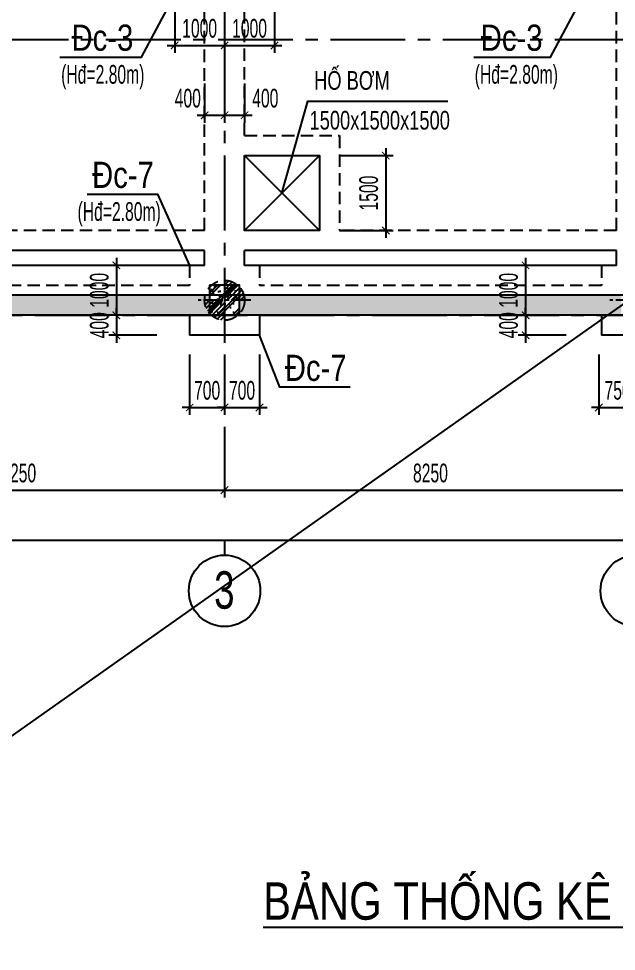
# Model space of a CAD drawing. Extents: x 1719887 to 1865417, y -150890 to 59748.
# Drawn here: x 1753054 to 1765030, y -131884 to -113193 of the extents above; entities that cross this region are included whole.
import ezdxf
from ezdxf.enums import TextEntityAlignment as Align

# ---------------------------------------------------------------- set-up
doc = ezdxf.new("R2010")
doc.units = 0
doc.header["$LTSCALE"] = 1000
doc.header["$MEASUREMENT"] = 0
doc.header["$PDMODE"] = 3
doc.linetypes.add('CENTER2', pattern=[1.125, 0.75, -0.125, 0.125, -0.125])
doc.linetypes.add('HIDDEN', pattern=[0.375, 0.25, -0.125])
doc.layers.get('0').update_dxf_attribs({"linetype": 'CONTINUOUS'})
doc.layers.get('Defpoints').update_dxf_attribs({"linetype": 'CONTINUOUS'})
for name, color, linetype in [('CDC.01.AXIS', 160, 'CENTER2'), ('CDC.02.DIM', 1, 'CONTINUOUS'), ('CDC.03.BORDER', 3, 'CONTINUOUS'), ('CDC.04.HIDDEN', 8, 'HIDDEN'), ('CDC.05.STEEL', 4, 'CONTINUOUS'), ('CDC.06.TEXT', 2, 'CONTINUOUS'), ('CDC.10.HATCH', 9, 'CONTINUOUS'), ('CDC.11.NOTE', 8, 'CONTINUOUS'), ('KCS_CHI', 1, 'CONTINUOUS')]:
    doc.layers.add(name, color=color, linetype=linetype)
doc.layers.add('KCS_Plotter', color=11, linetype='CONTINUOUS', plot=False)
doc.styles.add('ARIAL', font='arial.ttf', dxfattribs={"width": 0.6})
doc.dimstyles.new('D150', dxfattribs={"dimscale": 150, "dimtxt": 2.5, "dimasz": 1, "dimexe": 1, "dimexo": 0, "dimgap": 1, "dimtad": 1, "dimdec": 0, "dimdsep": 46, "dimtxsty": 'ARIAL', "dimblk": 'ARCHTICK', "dimcen": 1, "dimdle": 1, "dimclrd": 1, "dimclre": 1, "dimclrt": 2, "dimadec": 0, "dimazin": 0, "dimtfac": 0.00072, "dimtdec": 0, "dimtix": 1, "dimtmove": 2, "dimatfit": 3, "dimldrblk": 'ARCHTICK', "dimfxl": 1, "dimtolj": 1, "dimlwd": -1, "dimlwe": -1, "dimarcsym": 0})

# ---------------------------------------------------------------- blocks, each defined once
blk = doc.blocks.new('_ARCHTICK')
at = {"color": 0, "linetype": 'ByBlock', "const_width": 0.15}
blk.add_lwpolyline([(-0.5, -0.5), (0.5, 0.5)], dxfattribs=at)
blk = doc.blocks.new('*D11')
at = {"layer": 'CDC.02.DIM', "color": 1, "transparency": 16777216}
for p, q in [((1748930, -121372), (1748930, -122792)), ((1757180, -121372), (1757180, -122792)), ((1748780, -122642), (1757330, -122642))]:
    blk.add_line(p, q, dxfattribs=at)
at = {"layer": 'Defpoints', "color": 0, "transparency": 16777216}
for p in [(1748930, -121372), (1757180, -121372), (1757180, -122642)]:
    blk.add_point(p, dxfattribs=at)
at = {"layer": 'CDC.02.DIM', "color": 1, "transparency": 16777216, "xscale": 150, "yscale": 150, "zscale": 150, "rotation": 180}
blk.add_blockref('_ARCHTICK', (1748930, -122642), dxfattribs=at)
at = {"layer": 'CDC.02.DIM', "color": 1, "transparency": 16777216, "xscale": 150, "yscale": 150, "zscale": 150}
blk.add_blockref('_ARCHTICK', (1757180, -122642), dxfattribs=at)
at = {"layer": 'CDC.02.DIM', "color": 2, "transparency": 16777216, "insert": (1753055, -122300), "char_height": 375, "attachment_point": 5, "style": 'ARIAL'}
blk.add_mtext('\\A1;8250', dxfattribs=at)
blk = doc.blocks.new('*D12')
at = {"layer": 'CDC.02.DIM', "color": 1, "transparency": 16777216}
for p, q in [((1757180, -121372), (1757180, -122792)), ((1765430, -121372), (1765430, -122792)), ((1757030, -122642), (1765580, -122642))]:
    blk.add_line(p, q, dxfattribs=at)
at = {"layer": 'Defpoints', "color": 0, "transparency": 16777216}
for p in [(1757180, -121372), (1765430, -121372), (1765430, -122642)]:
    blk.add_point(p, dxfattribs=at)
at = {"layer": 'CDC.02.DIM', "color": 1, "transparency": 16777216, "xscale": 150, "yscale": 150, "zscale": 150, "rotation": 180}
blk.add_blockref('_ARCHTICK', (1757180, -122642), dxfattribs=at)
at = {"layer": 'CDC.02.DIM', "color": 1, "transparency": 16777216, "xscale": 150, "yscale": 150, "zscale": 150}
blk.add_blockref('_ARCHTICK', (1765430, -122642), dxfattribs=at)
at = {"layer": 'CDC.02.DIM', "color": 2, "transparency": 16777216, "insert": (1761305, -122300), "char_height": 375, "attachment_point": 5, "style": 'ARIAL'}
blk.add_mtext('\\A1;8250', dxfattribs=at)
blk = doc.blocks.new('*D15')
at = {"layer": 'CDC.02.DIM', "color": 1, "transparency": 16777216}
for p, q in [((1734550, -121372), (1734550, -123792)), ((1838480, -121372), (1838480, -123792)), ((1734400, -123642), (1838630, -123642))]:
    blk.add_line(p, q, dxfattribs=at)
at = {"layer": 'Defpoints', "color": 0, "transparency": 16777216}
for p in [(1734550, -121372), (1838480, -121372), (1838480, -123642)]:
    blk.add_point(p, dxfattribs=at)
at = {"layer": 'CDC.02.DIM', "color": 1, "transparency": 16777216, "xscale": 150, "yscale": 150, "zscale": 150, "rotation": 180}
blk.add_blockref('_ARCHTICK', (1734550, -123642), dxfattribs=at)
at = {"layer": 'CDC.02.DIM', "color": 1, "transparency": 16777216, "xscale": 150, "yscale": 150, "zscale": 150}
blk.add_blockref('_ARCHTICK', (1838480, -123642), dxfattribs=at)
at = {"layer": 'CDC.02.DIM', "color": 2, "transparency": 16777216, "insert": (1786515, -123300), "char_height": 375, "attachment_point": 5, "style": 'ARIAL'}
blk.add_mtext('\\A1;103930', dxfattribs=at)
blk = doc.blocks.new('MONG')
at = {"layer": 'CDC.10.HATCH'}
h = blk.add_hatch(dxfattribs=at)
h.set_pattern_fill('CHAU-01', color=256, scale=50, angle=270, style=0, pattern_type=2)
h.set_pattern_definition([(220, (3506236.04, -425858.52), (31.376067, -358.63009), [37.5, -412.5]), (275, (3506236.04, -425858.5), (-376.09607, 69.37567), [30, -330]), (169.5486, (3506238.66, -425888.4), (-344.71977, -289.25469), [31.870095, -350.571056]), (223.8158, (3506136.04, -425858.5), (82.75951, -533.62052), [56.25, -618.75]), (173.3644, (3506142.94, -425903), (-487.05894, -467.33135), [47.80514, -525.8565]), (278.8158, (3506136.04, -425858.5), (-487.0593, -467.33097), [45, -495]), (249, (3506161.04, -425908.52), (201.309445, -298.453526), [37.5, -412.5]), (304, (3506161.04, -425908.5), (-362.57502, -121.657666), [30, -330]), (198.5486, (3506177.82, -425933.4), (-161.26525, -420.111314), [31.870095, -350.571056]), (232.5, (3506236.04, -425858.52), (-166.446927, -6.079928), [0, -326, 0, -335, 0, -331.25]), (262.5, (3506236.04, -425858.52), (-197.205856, -131.534769), [0, -191, 0, -318.5, 0, -126.25]), (302.5, (3506236.04, -425747.02), (11.277436, -266.911218), [0, -125, 0, -390, 0, -517.5]), (312.5, (3506236.04, -425697.02), (-50.05249, -291.593085), [0, -162.5, 0, -259, 0, -367.5]), (225, (3506236.04, -425858.52), (-150.26019, 150.26019), []), (225, (3506174.8, -425858.52), (-150.26019, 150.26019), [])])
h.paths.add_polyline_path([(1756880, -119137), (1757480, -119137), (1757480, -118537), (1756880, -118537)])
h = blk.add_hatch(dxfattribs=at)
h.set_pattern_fill('CHAU-01', color=256, scale=80, style=0, pattern_type=2)
h.set_pattern_definition([(50, (0, 0), (573.80815, -50.20171), [60, -660]), (355, (0, 0), (-111.00107, 601.7537), [48, -528]), (100.4514, (47.8, -4.2), (462.8075, 551.55163), [50.99215, -560.91369]), (46.1842, (0, 160), (853.79284, -132.4152), [90, -990]), (96.6356, (71.15, 149), (747.73016, 779.2943), [76.48823, -841.3704]), (351.1842, (0, 160), (747.72956, 779.2949), [72, -792]), (21, (80, 120), (477.52564, -322.09511), [60, -660]), (326, (80, 120), (194.65227, 580.12004), [48, -528]), (71.4514, (119.8, 93.16), (672.1781, 258.0244), [50.99215, -560.91369]), (37.5, (0, 0), (9.727884, 266.315083), [0, -521.6, 0, -536, 0, -530]), (7.5, (0, 0), (210.45563, 315.52937), [0, -305.6, 0, -509.6, 0, -202]), (327.5, (-178.4, 0), (427.05795, -18.043897), [0, -200, 0, -624, 0, -828]), (317.5, (-258.4, 0), (466.548935, 80.083986), [0, -260, 0, -414.4, 0, -588]), (45, (0, 0), (-240.416306, 240.416306), []), (45, (0, 98), (-240.416306, 240.416306), [])])
h.paths.add_polyline_path([(1837881, -118738), (1830790, -118738), (1830790, -119138), (1837881, -119138)])
h.paths.add_polyline_path([(1830190, -118738), (1822680, -118738), (1822680, -119138), (1830190, -119138)])
h.paths.add_polyline_path([(1822080, -118738), (1814480, -118738), (1814480, -119138), (1822080, -119138)])
h.paths.add_polyline_path([(1813880, -118738), (1806230, -118737), (1806230, -119137), (1813880, -119138)])
h.paths.add_polyline_path([(1805630, -118737), (1798170, -118737), (1798170, -119137), (1805630, -119137)])
h.paths.add_polyline_path([(1797570, -118737), (1790304, -118737), (1790304, -119137), (1797570, -119137)])
h.paths.add_polyline_path([(1789255, -118737), (1781880, -118737), (1781880, -119137), (1789255, -119137)])
h.paths.add_polyline_path([(1765130, -118737), (1757480, -118737), (1757480, -119137), (1765130, -119137)])
h.paths.add_polyline_path([(1756880, -118737), (1749280, -118737), (1749280, -119137), (1756880, -119137)])
h.paths.add_polyline_path([(1748680, -118737), (1741170, -118737), (1741170, -119137), (1748680, -119137)])
h.paths.add_polyline_path([(1740570, -118737), (1735149, -118737), (1735149, -119137), (1740570, -119137)])
at = {"layer": 'CDC.01.AXIS', "ltscale": 2}
for p, q in [((1757180, -61938), (1757180, -120474)), ((1734550, -113608), (1840145, -113608)), ((1733131, -119138), (1840145, -119138))]:
    blk.add_line(p, q, dxfattribs=at)
at = {"layer": 'CDC.05.STEEL'}
for p, q in [((1837881, -118738), (1735149, -118737)), ((1838481, -119138), (1734550, -119137))]:
    blk.add_line(p, q, dxfattribs=at)
at = {"layer": 'CDC.05.STEEL', "ltscale": 2000}
blk.add_lwpolyline([(1756880, -118537), (1756880, -119137), (1757480, -119137), (1757480, -118537)], close=True, dxfattribs=at)
blk = doc.blocks.new('*D70')
at = {"layer": 'CDC.02.DIM', "color": 1, "transparency": 16777216}
for p, q in [((1755011, -117988), (1755011, -119287)), ((1755824, -118138), (1754861, -118138)), ((1755824, -119137), (1754861, -119137))]:
    blk.add_line(p, q, dxfattribs=at)
at = {"layer": 'Defpoints', "color": 0, "transparency": 16777216}
for p in [(1755824, -118138), (1755011, -119137), (1755824, -119137)]:
    blk.add_point(p, dxfattribs=at)
at = {"layer": 'CDC.02.DIM', "color": 1, "transparency": 16777216, "xscale": 150, "yscale": 150, "zscale": 150}
for p, rotation in [((1755011, -118138), 90), ((1755011, -119137), 270)]:
    blk.add_blockref('_ARCHTICK', p, dxfattribs=dict(at, rotation=rotation))
at = {"layer": 'CDC.02.DIM', "color": 2, "transparency": 16777216, "insert": (1754670, -118637), "char_height": 375, "attachment_point": 5, "rotation": 90, "style": 'ARIAL'}
blk.add_mtext('\\A1;1000', dxfattribs=at)
blk = doc.blocks.new('*D71')
at = {"layer": 'CDC.02.DIM', "color": 1, "transparency": 16777216}
for p, q in [((1755011, -119137), (1755011, -118987)), ((1755824, -119137), (1754861, -119137)), ((1755011, -119137), (1755011, -119538)), ((1755824, -119538), (1754861, -119538)), ((1755011, -119538), (1755011, -119688))]:
    blk.add_line(p, q, dxfattribs=at)
at = {"layer": 'Defpoints', "color": 0, "transparency": 16777216}
for p in [(1755824, -119137), (1755011, -119538), (1755824, -119538)]:
    blk.add_point(p, dxfattribs=at)
at = {"layer": 'CDC.02.DIM', "color": 1, "transparency": 16777216, "xscale": 150, "yscale": 150, "zscale": 150}
for p, rotation in [((1755011, -119137), 270), ((1755011, -119538), 90)]:
    blk.add_blockref('_ARCHTICK', p, dxfattribs=dict(at, rotation=rotation))
at = {"layer": 'CDC.02.DIM', "color": 2, "transparency": 16777216, "insert": (1754670, -119337), "char_height": 375, "attachment_point": 5, "rotation": 90, "style": 'ARIAL'}
blk.add_mtext('\\A1;400', dxfattribs=at)
blk = doc.blocks.new('*D78')
at = {"layer": 'CDC.02.DIM', "color": 1, "transparency": 16777216}
for p, q in [((1763211, -117988), (1763211, -119287)), ((1764024, -118138), (1763061, -118138)), ((1764024, -119137), (1763061, -119137))]:
    blk.add_line(p, q, dxfattribs=at)
at = {"layer": 'Defpoints', "color": 0, "transparency": 16777216}
for p in [(1764024, -118138), (1763211, -119137), (1764024, -119137)]:
    blk.add_point(p, dxfattribs=at)
at = {"layer": 'CDC.02.DIM', "color": 1, "transparency": 16777216, "xscale": 150, "yscale": 150, "zscale": 150}
for p, rotation in [((1763211, -118138), 90), ((1763211, -119137), 270)]:
    blk.add_blockref('_ARCHTICK', p, dxfattribs=dict(at, rotation=rotation))
at = {"layer": 'CDC.02.DIM', "color": 2, "transparency": 16777216, "insert": (1762870, -118637), "char_height": 375, "attachment_point": 5, "rotation": 90, "style": 'ARIAL'}
blk.add_mtext('\\A1;1000', dxfattribs=at)
blk = doc.blocks.new('*D79')
at = {"layer": 'CDC.02.DIM', "color": 1, "transparency": 16777216}
for p, q in [((1763211, -119137), (1763211, -118987)), ((1764024, -119137), (1763061, -119137)), ((1763211, -119137), (1763211, -119538)), ((1764024, -119538), (1763061, -119538)), ((1763211, -119538), (1763211, -119688))]:
    blk.add_line(p, q, dxfattribs=at)
at = {"layer": 'Defpoints', "color": 0, "transparency": 16777216}
for p in [(1764024, -119137), (1763211, -119538), (1764024, -119538)]:
    blk.add_point(p, dxfattribs=at)
at = {"layer": 'CDC.02.DIM', "color": 1, "transparency": 16777216, "xscale": 150, "yscale": 150, "zscale": 150}
for p, rotation in [((1763211, -119137), 270), ((1763211, -119538), 90)]:
    blk.add_blockref('_ARCHTICK', p, dxfattribs=dict(at, rotation=rotation))
at = {"layer": 'CDC.02.DIM', "color": 2, "transparency": 16777216, "insert": (1762870, -119337), "char_height": 375, "attachment_point": 5, "rotation": 90, "style": 'ARIAL'}
blk.add_mtext('\\A1;400', dxfattribs=at)
blk = doc.blocks.new('*D204')
at = {"layer": 'CDC.02.DIM', "color": 1, "transparency": 16777216}
for p, q in [((1756180, -112867), (1756180, -113879)), ((1757180, -112867), (1757180, -113879)), ((1756030, -113729), (1757330, -113729))]:
    blk.add_line(p, q, dxfattribs=at)
at = {"layer": 'Defpoints', "color": 0, "transparency": 16777216}
for p in [(1756180, -112867), (1757180, -112867), (1757180, -113729)]:
    blk.add_point(p, dxfattribs=at)
at = {"layer": 'CDC.02.DIM', "color": 1, "transparency": 16777216, "xscale": 150, "yscale": 150, "zscale": 150, "rotation": 180}
blk.add_blockref('_ARCHTICK', (1756180, -113729), dxfattribs=at)
at = {"layer": 'CDC.02.DIM', "color": 1, "transparency": 16777216, "xscale": 150, "yscale": 150, "zscale": 150}
blk.add_blockref('_ARCHTICK', (1757180, -113729), dxfattribs=at)
at = {"layer": 'CDC.02.DIM', "color": 2, "transparency": 16777216, "insert": (1756680, -113388), "char_height": 375, "attachment_point": 5, "style": 'ARIAL'}
blk.add_mtext('\\A1;1000', dxfattribs=at)
blk = doc.blocks.new('*D205')
at = {"layer": 'CDC.02.DIM', "color": 1, "transparency": 16777216}
for p, q in [((1757180, -112867), (1757180, -113879)), ((1758180, -112867), (1758180, -113879)), ((1757030, -113729), (1758330, -113729))]:
    blk.add_line(p, q, dxfattribs=at)
at = {"layer": 'Defpoints', "color": 0, "transparency": 16777216}
for p in [(1757180, -112867), (1758180, -112867), (1758180, -113729)]:
    blk.add_point(p, dxfattribs=at)
at = {"layer": 'CDC.02.DIM', "color": 1, "transparency": 16777216, "xscale": 150, "yscale": 150, "zscale": 150, "rotation": 180}
blk.add_blockref('_ARCHTICK', (1757180, -113729), dxfattribs=at)
at = {"layer": 'CDC.02.DIM', "color": 1, "transparency": 16777216, "xscale": 150, "yscale": 150, "zscale": 150}
blk.add_blockref('_ARCHTICK', (1758180, -113729), dxfattribs=at)
at = {"layer": 'CDC.02.DIM', "color": 2, "transparency": 16777216, "insert": (1757680, -113388), "char_height": 375, "attachment_point": 5, "style": 'ARIAL'}
blk.add_mtext('\\A1;1000', dxfattribs=at)
blk = doc.blocks.new('*D299')
at = {"layer": 'CDC.02.DIM', "color": 1, "transparency": 16777216}
for p, q in [((1756480, -119923), (1756480, -121135)), ((1757180, -119923), (1757180, -121135)), ((1756480, -120985), (1756330, -120985)), ((1756480, -120985), (1757180, -120985)), ((1757180, -120985), (1757330, -120985))]:
    blk.add_line(p, q, dxfattribs=at)
at = {"layer": 'Defpoints', "color": 0, "transparency": 16777216}
for p in [(1756480, -119923), (1757180, -119923), (1757180, -120985)]:
    blk.add_point(p, dxfattribs=at)
at = {"layer": 'CDC.02.DIM', "color": 1, "transparency": 16777216, "xscale": 150, "yscale": 150, "zscale": 150}
blk.add_blockref('_ARCHTICK', (1756480, -120985), dxfattribs=at)
at = {"layer": 'CDC.02.DIM', "color": 1, "transparency": 16777216, "xscale": 150, "yscale": 150, "zscale": 150, "rotation": 180}
blk.add_blockref('_ARCHTICK', (1757180, -120985), dxfattribs=at)
at = {"layer": 'CDC.02.DIM', "color": 2, "transparency": 16777216, "insert": (1756830, -120643), "char_height": 375, "attachment_point": 5, "style": 'ARIAL'}
blk.add_mtext('\\A1;700', dxfattribs=at)
blk = doc.blocks.new('*D300')
at = {"layer": 'CDC.02.DIM', "color": 1, "transparency": 16777216}
for p, q in [((1757180, -119923), (1757180, -121135)), ((1757880, -119923), (1757880, -121135)), ((1757180, -120985), (1757030, -120985)), ((1757180, -120985), (1757880, -120985)), ((1757880, -120985), (1758030, -120985))]:
    blk.add_line(p, q, dxfattribs=at)
at = {"layer": 'Defpoints', "color": 0, "transparency": 16777216}
for p in [(1757180, -119923), (1757880, -119923), (1757880, -120985)]:
    blk.add_point(p, dxfattribs=at)
at = {"layer": 'CDC.02.DIM', "color": 1, "transparency": 16777216, "xscale": 150, "yscale": 150, "zscale": 150}
blk.add_blockref('_ARCHTICK', (1757180, -120985), dxfattribs=at)
at = {"layer": 'CDC.02.DIM', "color": 1, "transparency": 16777216, "xscale": 150, "yscale": 150, "zscale": 150, "rotation": 180}
blk.add_blockref('_ARCHTICK', (1757880, -120985), dxfattribs=at)
at = {"layer": 'CDC.02.DIM', "color": 2, "transparency": 16777216, "insert": (1757530, -120643), "char_height": 375, "attachment_point": 5, "style": 'ARIAL'}
blk.add_mtext('\\A1;700', dxfattribs=at)
blk = doc.blocks.new('*D301')
at = {"layer": 'CDC.02.DIM', "color": 1, "transparency": 16777216}
for p, q in [((1764680, -119923), (1764680, -121135)), ((1765430, -119923), (1765430, -121135)), ((1764680, -120985), (1764530, -120985)), ((1764680, -120985), (1765430, -120985)), ((1765430, -120985), (1765580, -120985))]:
    blk.add_line(p, q, dxfattribs=at)
at = {"layer": 'Defpoints', "color": 0, "transparency": 16777216}
for p in [(1764680, -119923), (1765430, -119923), (1765430, -120985)]:
    blk.add_point(p, dxfattribs=at)
at = {"layer": 'CDC.02.DIM', "color": 1, "transparency": 16777216, "xscale": 150, "yscale": 150, "zscale": 150}
blk.add_blockref('_ARCHTICK', (1764680, -120985), dxfattribs=at)
at = {"layer": 'CDC.02.DIM', "color": 1, "transparency": 16777216, "xscale": 150, "yscale": 150, "zscale": 150, "rotation": 180}
blk.add_blockref('_ARCHTICK', (1765430, -120985), dxfattribs=at)
at = {"layer": 'CDC.02.DIM', "color": 2, "transparency": 16777216, "insert": (1765055, -120643), "char_height": 375, "attachment_point": 5, "style": 'ARIAL'}
blk.add_mtext('\\A1;750', dxfattribs=at)
blk = doc.blocks.new('*D471')
at = {"layer": 'CDC.02.DIM', "color": 1, "transparency": 16777216}
for p, q in [((1760410, -115788), (1760410, -117588)), ((1759480, -115938), (1760560, -115938)), ((1759480, -117438), (1760560, -117438))]:
    blk.add_line(p, q, dxfattribs=at)
at = {"layer": 'Defpoints', "color": 0, "transparency": 16777216}
for p in [(1759480, -115938), (1759480, -117438), (1760410, -117438)]:
    blk.add_point(p, dxfattribs=at)
at = {"layer": 'CDC.02.DIM', "color": 1, "transparency": 16777216, "xscale": 150, "yscale": 150, "zscale": 150}
for p, rotation in [((1760410, -115938), 90), ((1760410, -117438), 270)]:
    blk.add_blockref('_ARCHTICK', p, dxfattribs=dict(at, rotation=rotation))
at = {"layer": 'CDC.02.DIM', "color": 2, "transparency": 16777216, "insert": (1760068, -116688), "char_height": 375, "attachment_point": 5, "rotation": 90, "style": 'ARIAL'}
blk.add_mtext('\\A1;1500', dxfattribs=at)
blk = doc.blocks.new('*D1100')
at = {"layer": 'Defpoints', "color": 0, "transparency": 16777216}
for p in [(1756780, -114494), (1757180, -114494), (1757180, -115129)]:
    blk.add_point(p, dxfattribs=at)
at = {"layer": 'KCS_CHI', "color": 1, "transparency": 16777216}
for p, q in [((1756780, -114494), (1756780, -115279)), ((1757180, -114494), (1757180, -115279)), ((1756630, -115129), (1757330, -115129))]:
    blk.add_line(p, q, dxfattribs=at)
at = {"layer": 'KCS_CHI', "color": 1, "transparency": 16777216, "xscale": 150, "yscale": 150, "zscale": 150, "rotation": 180}
blk.add_blockref('_ARCHTICK', (1756780, -115129), dxfattribs=at)
at = {"layer": 'KCS_CHI', "color": 1, "transparency": 16777216, "xscale": 150, "yscale": 150, "zscale": 150}
blk.add_blockref('_ARCHTICK', (1757180, -115129), dxfattribs=at)
at = {"layer": 'KCS_CHI', "color": 2, "transparency": 16777216, "insert": (1756443, -114788), "char_height": 375, "attachment_point": 5, "style": 'ARIAL'}
blk.add_mtext('\\A1;400', dxfattribs=at)
blk = doc.blocks.new('*D1101')
at = {"layer": 'Defpoints', "color": 0, "transparency": 16777216}
for p in [(1757180, -114494), (1757580, -114494), (1757580, -115129)]:
    blk.add_point(p, dxfattribs=at)
at = {"layer": 'KCS_CHI', "color": 1, "transparency": 16777216}
for p, q in [((1757180, -114494), (1757180, -115279)), ((1757580, -114494), (1757580, -115279)), ((1757030, -115129), (1757730, -115129))]:
    blk.add_line(p, q, dxfattribs=at)
at = {"layer": 'KCS_CHI', "color": 1, "transparency": 16777216, "xscale": 150, "yscale": 150, "zscale": 150, "rotation": 180}
blk.add_blockref('_ARCHTICK', (1757180, -115129), dxfattribs=at)
at = {"layer": 'KCS_CHI', "color": 1, "transparency": 16777216, "xscale": 150, "yscale": 150, "zscale": 150}
blk.add_blockref('_ARCHTICK', (1757580, -115129), dxfattribs=at)
at = {"layer": 'KCS_CHI', "color": 2, "transparency": 16777216, "insert": (1757996, -114788), "char_height": 375, "attachment_point": 5, "style": 'ARIAL'}
blk.add_mtext('\\A1;400', dxfattribs=at)

msp = doc.modelspace()

# ---------------------------------------------------------------- hatches: boundary and pattern name
at = {"layer": 'CDC.10.HATCH'}
h = msp.add_hatch(dxfattribs=at)
h.set_pattern_fill('ANSI31', color=256, scale=500, style=0)
h.set_pattern_definition([(45, (-19483.93, -37452.865), (-44.1941738, 44.1941738), [])])
h.paths.add_polyline_path([(1757179.7, -118437.2), (1757179.7, -118837.2), (1757579.7, -118837.2, 0.4142136)])
h.paths.add_polyline_path([(1757179.7, -118837.2), (1756779.7, -118837.2, 0.4142136), (1757179.7, -119237.2)])

# ---------------------------------------------------------------- linework, layer by layer
at = {"layer": 'CDC.01.AXIS', "ltscale": 0.5}
for p, q in [((1757179.7, -118309.2), (1757179.7, -119365.2)), ((1757707.7, -118837.2), (1756651.7, -118837.2)), ((1765957.8, -118837.6), (1764901.8, -118837.6))]:
    msp.add_line(p, q, dxfattribs=at)
at = {"layer": 'CDC.03.BORDER'}
for p, q in [((1756779.7, -117837.6), (1749379.7, -117837.6)), ((1756779.7, -118137.2), (1756779.7, -117837.6)), ((1757579.7, -118137.2), (1757579.7, -117837.6)), ((1765029.7, -117837.6), (1757579.7, -117837.6)), ((1765029.7, -118137.6), (1765029.7, -117837.6)), ((1756479.7, -118137.6), (1749379.7, -118137.6)), ((1756779.7, -118137.2), (1756479.7, -118137.2)), ((1757879.7, -118137.2), (1757579.7, -118137.2)), ((1765029.7, -118137.6), (1757879.7, -118137.6)), ((1765029.7, -118137.6), (1764729.8, -118137.6)), ((1756479.7, -119137.2), (1756479.7, -119537.2)), ((1757879.7, -119137.2), (1757879.7, -119537.2)), ((1764729.8, -119137.2), (1764729.8, -119537.6)), ((1757879.7, -119537.2), (1756479.7, -119537.2)), ((1766129.8, -119537.6), (1764729.8, -119537.6))]:
    msp.add_line(p, q, dxfattribs=at)
msp.add_lwpolyline([(1757579.7, -115937.6), (1759079.7, -115937.6), (1759079.7, -117437.6), (1757579.7, -117437.6)], close=True, dxfattribs=at)
at = {"layer": 'CDC.04.HIDDEN'}
for p, q in [((1756779.7, -117437.6), (1756779.7, -112707.4)), ((1757579.7, -115537.6), (1757579.7, -112707.4)), ((1765029.7, -117437.6), (1765029.7, -112707.4)), ((1757579.7, -115537.6), (1759479.7, -115537.6)), ((1759479.7, -115537.6), (1759479.7, -117437.6)), ((1756779.7, -117437.6), (1749379.7, -117437.6)), ((1765029.7, -117437.6), (1759479.7, -117437.6)), ((1756479.7, -118137.2), (1756479.7, -118537.2)), ((1757879.7, -118137.2), (1757879.7, -118537.2)), ((1764729.8, -118137.6), (1764729.8, -118537.2)), ((1756479.7, -118537.2), (1749628.4, -118537.1)), ((1764729.8, -118537.2), (1757878.4, -118537.2))]:
    msp.add_line(p, q, dxfattribs=at)
msp.add_circle((1757179.7, -118837.2), 400, dxfattribs=at)
at = {"layer": 'CDC.10.HATCH'}
for p, q in [((1757579.7, -117437.6), (1759079.7, -115937.6)), ((1757579.7, -115937.6), (1759079.7, -117437.6))]:
    msp.add_line(p, q, dxfattribs=at)
at = {"layer": 'CDC.11.NOTE'}
msp.add_line((1758329.7, -116687.6), (1758850, -114843.9), dxfattribs=at)
for points in [[(1753880.1, -113964.3), (1755512.5, -113964.3), (1756179.7, -112707.4)], [(1762177.1, -113964.3), (1763712.4, -113964.3), (1764379.7, -112707.4)], [(1758850, -114843.9), (1758850, -114843.9), (1761653.5, -114843.9)], [(1754427.6, -116712.7), (1755832.4, -116712.7), (1756479.7, -118137.2)], [(1759694.8, -120580.3), (1758290, -120580.3), (1757879.7, -119537.2)]]:
    msp.add_lwpolyline(points, dxfattribs=at)
at = {"layer": 'KCS_CHI'}
msp.add_line((1757179.7, -123641.8), (1757179.7, -123943.7), dxfattribs=at)
for centre in [(1757179.7, -124659.6), (1765429.8, -124659.6)]:
    msp.add_circle(centre, 715.9, dxfattribs=at)
at = {"layer": 'KCS_Plotter'}
msp.add_line((1865416.7, -48101.8), (1719886.7, -150889.9), dxfattribs=at)

# ---------------------------------------------------------------- block references
at = {"layer": 'CDC.10.HATCH'}
msp.add_blockref('MONG', (0, 0), dxfattribs=at)

# ---------------------------------------------------------------- texts
at = {"layer": 'CDC.06.TEXT', "style": 'ARIAL'}
for s, height, width, p in [('Đc-3', 525, 0.8, (1754731.1, -113574.1)), ('Đc-3', 525, 0.8, (1762931, -113574.1)), ('(Hđ=2.80m)', 375, 0.6, (1754739.3, -114309)), ('HỐ BƠM', 375, 0.7, (1759732.2, -114430.7)), ('(Hđ=2.80m)', 375, 0.6, (1763025.9, -114309)), ('1500x1500x1500', 375, 0.7, (1760288.2, -115227.8)), ('Đc-7', 525, 0.8, (1755143.3, -116322.6)), ('(Hđ=2.80m)', 375, 0.6, (1755067.5, -117057.5)), ('Đc-7', 525, 0.8, (1759005.8, -120190.1)), ('%%UBẢNG THỐNG KÊ CẤU KIỆN', 750, 0.8, (1763540, -130875.1))]:
    msp.add_text(s, height=height, dxfattribs=dict(at, width=width)).set_placement(p, align=Align.MIDDLE_CENTER)
at = {"layer": 'CDC.06.TEXT', "insert": (1757175.1, -124267), "char_height": 750, "width": 696.96, "attachment_point": 2, "line_spacing_factor": 0.938532}
msp.add_mtext('{\\fArial|b0|i0|c0|p34;\\W0.7;3}', dxfattribs=at)

# ---------------------------------------------------------------- dimensions: what is measured, and where the dimension line sits
at = {"layer": 'CDC.02.DIM'}
for base, p1, p2, picture, middle in [((1757179.8, -113729), (1756179.7, -112866.7), (1757179.8, -112866.7), '*D204', (1756679.8, -113387.5)), ((1758179.7, -113729), (1757179.8, -112866.7), (1758179.7, -112866.7), '*D205', (1757679.8, -113387.5)), ((1757179.8, -120984.9), (1756479.7, -119923), (1757179.8, -119923), '*D299', (1756829.8, -120643.4)), ((1757879.7, -120984.9), (1757179.8, -119923), (1757879.7, -119923), '*D300', (1757529.8, -120643.4)), ((1765429.8, -120984.9), (1764679.8, -119923), (1765429.8, -119923), '*D301', (1765054.8, -120643.4)), ((1838479.7, -123641.8), (1734549.7, -121372.3), (1838479.7, -121372.3), '*D15', (1786514.7, -123300.2)), ((1757179.7, -122641.8), (1748929.7, -121372.3), (1757179.7, -121372.3), '*D11', (1753054.7, -122300.3)), ((1765429.8, -122641.8), (1757179.7, -121372.3), (1765429.8, -121372.3), '*D12', (1761304.8, -122300.3))]:
    dim = msp.add_linear_dim(base=base, p1=p1, p2=p2, dimstyle='D150', dxfattribs=at)
    dim.commit()
    dim.dimension.update_dxf_attribs({"geometry": picture, "text_midpoint": middle})
for base, p1, p2, picture, middle in [((1760409.8, -117437.6), (1759479.7, -115937.6), (1759479.7, -117437.6), '*D471', (1760068.3, -116687.6)), ((1755011.1354, -119137.1292), (1755823.6544, -118137.6242), (1755823.6544, -119137.1292), '*D70', (1754669.6706, -118637.3767)), ((1763211.1158, -119137.1292), (1764023.6348, -118137.6242), (1764023.6348, -119137.1292), '*D78', (1762869.651, -118637.3767)), ((1755011.1354, -119537.6242), (1755823.6544, -119137.1292), (1755823.6544, -119537.6242), '*D71', (1754669.6706, -119337.3767)), ((1763211.1158, -119537.6242), (1764023.6348, -119137.1292), (1764023.6348, -119537.6242), '*D79', (1762869.651, -119337.3767))]:
    dim = msp.add_linear_dim(base=base, p1=p1, p2=p2, angle=90, dimstyle='D150', dxfattribs=at)
    dim.commit()
    dim.dimension.update_dxf_attribs({"geometry": picture, "text_midpoint": middle})
at = {"layer": 'KCS_CHI'}
for base, p1, p2, picture, middle in [((1757179.7, -115129), (1756779.7, -114494.3), (1757179.7, -114494.3), '*D1100', (1756442.6, -114787.5)), ((1757579.7, -115129), (1757179.7, -114494.3), (1757579.7, -114494.3), '*D1101', (1757996.1, -114787.5))]:
    dim = msp.add_linear_dim(base=base, p1=p1, p2=p2, dimstyle='D150', override={"dimfxl": 5, "dimfxlon": 1, "dimarcsym": 1}, dxfattribs=at)
    dim.commit()
    dim.dimension.update_dxf_attribs({"geometry": picture, "text_midpoint": middle, "dimtype": 160})

doc.saveas('drawing.dxf')
